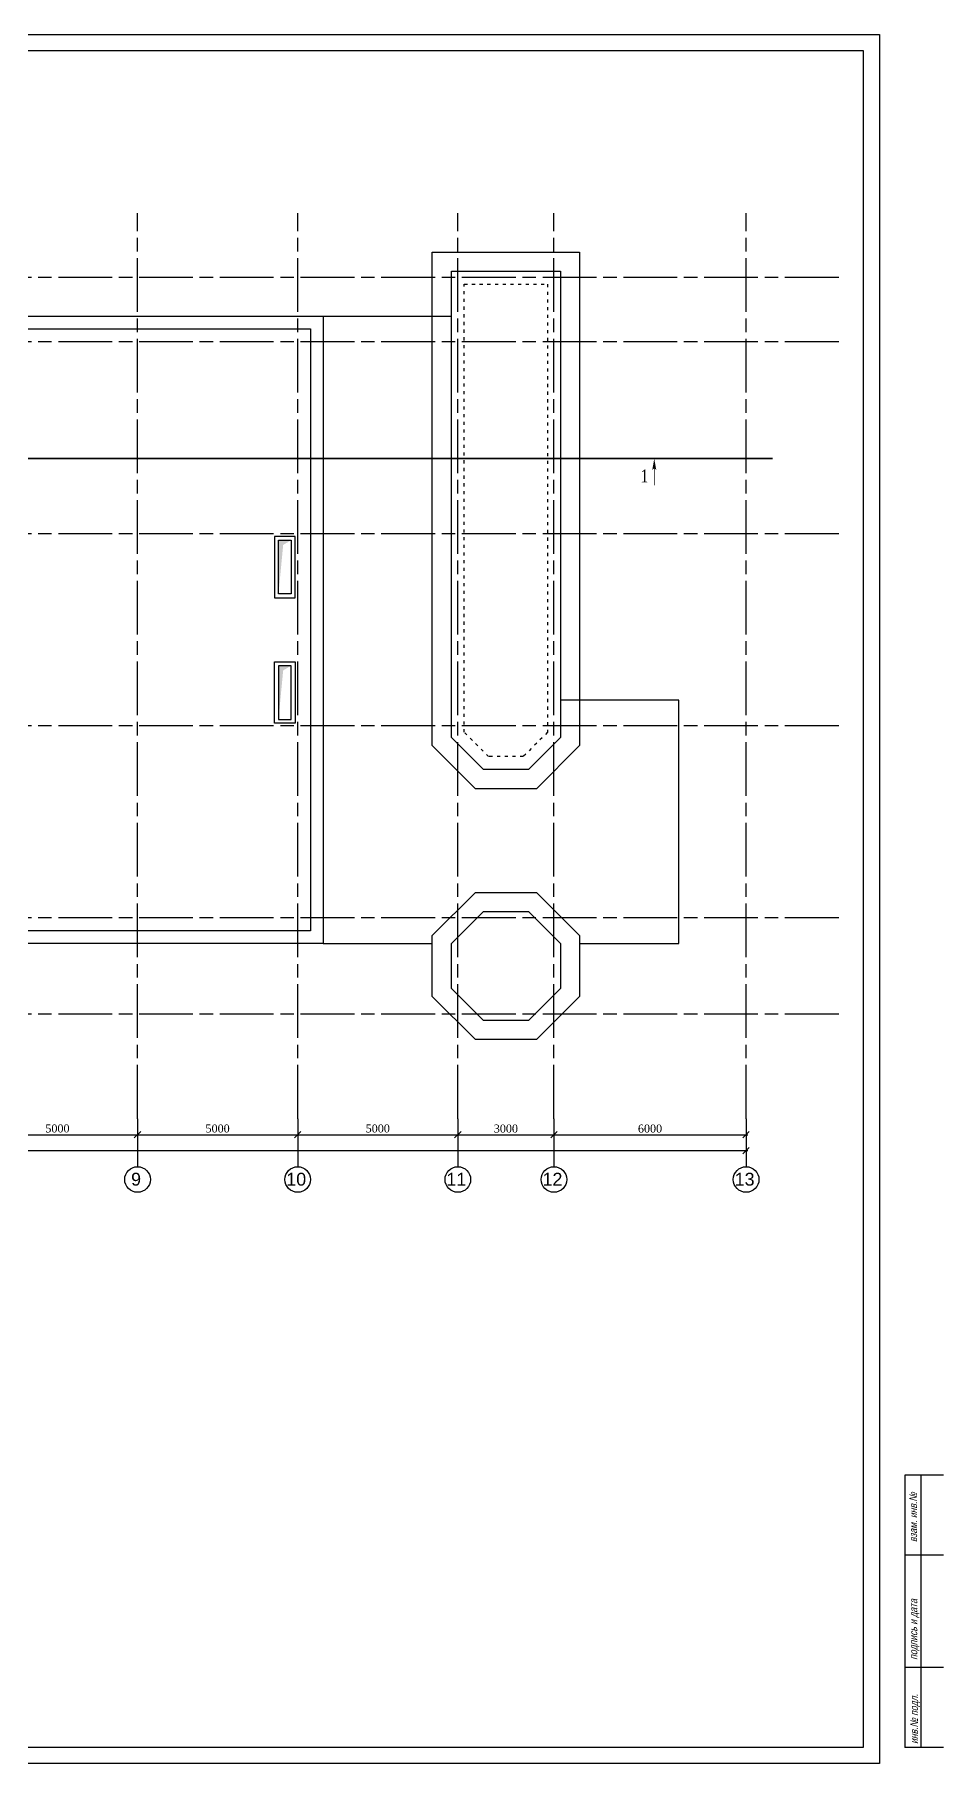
# Model space of a CAD drawing. Header units: inches. Extents: x 2870606 to 3671143, y -733551 to -473558.
# Drawn here: x 3642770 to 3671143, y -545903 to -491903 of the extents above; entities that cross this region are included whole.
import ezdxf

# ---------------------------------------------------------------- set-up
doc = ezdxf.new("R2010")
doc.units = ezdxf.units.IN
doc.header["$MEASUREMENT"] = 0
doc.linetypes.add('ACAD_ISO03W100', pattern=[30, 12, -18])
doc.linetypes.add('ACAD_ISO08W100', pattern=[36, 24, -3, 6, -3])
doc.layers.add('ђЂЊЉЂ', color=7, linetype='Continuous')
doc.styles.add('ira', font='arial.ttf', dxfattribs={"height": 3})
doc.styles.add('J~stule', font='dutch.ttf')
doc.styles.add('style1', font='times.ttf')
doc.styles.add('стиль3', font='arial.ttf', dxfattribs={"height": 250})
doc.dimstyles.new('J~style', dxfattribs={"dimscale": 100, "dimtxt": 2.5, "dimasz": 2, "dimexe": 0.55, "dimexo": 0.725, "dimtad": 1, "dimdec": 0, "dimdsep": 46, "dimtxsty": 'J~stule', "dimblk": 'OBLIQUE', "dimcen": 2, "dimdle": 0.5, "dimadec": 0, "dimazin": 0, "dimtfac": 1, "dimtdec": 0, "dimtmove": 0, "dimatfit": 3, "dimfxl": 1, "dimarcsym": 0})

# ---------------------------------------------------------------- blocks, each defined once
blk = doc.blocks.new('_Oblique')
at = {"color": 0, "linetype": 'ByBlock', "lineweight": -2}
blk.add_line((-0.5, -0.5), (0.5, 0.5), dxfattribs=at)
blk = doc.blocks.new('*D936')
at = {"color": 0, "lineweight": -2, "transparency": 16777216}
for p, q in [((3640984, -525837), (3640984, -526320)), ((3645984, -525837), (3645984, -526320)), ((3640934, -526265), (3646034, -526265))]:
    blk.add_line(p, q, dxfattribs=at)
at = {"layer": 'Defpoints', "color": 0, "lineweight": 35, "transparency": 16777216}
for p in [(3640984, -525765), (3645984, -525765), (3645984, -526265)]:
    blk.add_point(p, dxfattribs=at)
at = {"color": 0, "lineweight": -2, "transparency": 16777216, "xscale": 200, "yscale": 200, "zscale": 200, "rotation": 180}
blk.add_blockref('_Oblique', (3640984, -526265), dxfattribs=at)
at = {"color": 0, "lineweight": -2, "transparency": 16777216, "xscale": 200, "yscale": 200, "zscale": 200}
blk.add_blockref('_Oblique', (3645984, -526265), dxfattribs=at)
at = {"color": 0, "transparency": 16777216, "insert": (3643484, -526072), "char_height": 250, "attachment_point": 5, "style": 'J~stule'}
blk.add_mtext('5000', dxfattribs=at)
blk = doc.blocks.new('*D937')
at = {"color": 0, "lineweight": -2, "transparency": 16777216}
for p, q in [((3645984, -525837), (3645984, -526320)), ((3650984, -525837), (3650984, -526320)), ((3645934, -526265), (3651034, -526265))]:
    blk.add_line(p, q, dxfattribs=at)
at = {"layer": 'Defpoints', "color": 0, "lineweight": 35, "transparency": 16777216}
for p in [(3645984, -525765), (3650984, -525765), (3650984, -526265)]:
    blk.add_point(p, dxfattribs=at)
at = {"color": 0, "lineweight": -2, "transparency": 16777216, "xscale": 200, "yscale": 200, "zscale": 200, "rotation": 180}
blk.add_blockref('_Oblique', (3645984, -526265), dxfattribs=at)
at = {"color": 0, "lineweight": -2, "transparency": 16777216, "xscale": 200, "yscale": 200, "zscale": 200}
blk.add_blockref('_Oblique', (3650984, -526265), dxfattribs=at)
at = {"color": 0, "transparency": 16777216, "insert": (3648484, -526072), "char_height": 250, "attachment_point": 5, "style": 'J~stule'}
blk.add_mtext('5000', dxfattribs=at)
blk = doc.blocks.new('*D938')
at = {"color": 0, "lineweight": -2, "transparency": 16777216}
for p, q in [((3650984, -525837), (3650984, -526320)), ((3655984, -525837), (3655984, -526320)), ((3650934, -526265), (3656034, -526265))]:
    blk.add_line(p, q, dxfattribs=at)
at = {"layer": 'Defpoints', "color": 0, "lineweight": 35, "transparency": 16777216}
for p in [(3650984, -525765), (3655984, -525765), (3655984, -526265)]:
    blk.add_point(p, dxfattribs=at)
at = {"color": 0, "lineweight": -2, "transparency": 16777216, "xscale": 200, "yscale": 200, "zscale": 200, "rotation": 180}
blk.add_blockref('_Oblique', (3650984, -526265), dxfattribs=at)
at = {"color": 0, "lineweight": -2, "transparency": 16777216, "xscale": 200, "yscale": 200, "zscale": 200}
blk.add_blockref('_Oblique', (3655984, -526265), dxfattribs=at)
at = {"color": 0, "transparency": 16777216, "insert": (3653484, -526072), "char_height": 250, "attachment_point": 5, "style": 'J~stule'}
blk.add_mtext('5000', dxfattribs=at)
blk = doc.blocks.new('*D939')
at = {"color": 0, "lineweight": -2, "transparency": 16777216}
for p, q in [((3655984, -525837), (3655984, -526320)), ((3658984, -525837), (3658984, -526320)), ((3655934, -526265), (3659034, -526265))]:
    blk.add_line(p, q, dxfattribs=at)
at = {"layer": 'Defpoints', "color": 0, "lineweight": 35, "transparency": 16777216}
for p in [(3655984, -525765), (3658984, -525765), (3658984, -526265)]:
    blk.add_point(p, dxfattribs=at)
at = {"color": 0, "lineweight": -2, "transparency": 16777216, "xscale": 200, "yscale": 200, "zscale": 200, "rotation": 180}
blk.add_blockref('_Oblique', (3655984, -526265), dxfattribs=at)
at = {"color": 0, "lineweight": -2, "transparency": 16777216, "xscale": 200, "yscale": 200, "zscale": 200}
blk.add_blockref('_Oblique', (3658984, -526265), dxfattribs=at)
at = {"color": 0, "transparency": 16777216, "insert": (3657484, -526075), "char_height": 250, "attachment_point": 5, "style": 'J~stule'}
blk.add_mtext('3000', dxfattribs=at)
blk = doc.blocks.new('*D940')
at = {"color": 0, "lineweight": -2, "transparency": 16777216}
for p, q in [((3658984, -525837), (3658984, -526320)), ((3664984, -525837), (3664984, -526320)), ((3658934, -526265), (3665034, -526265))]:
    blk.add_line(p, q, dxfattribs=at)
at = {"layer": 'Defpoints', "color": 0, "lineweight": 35, "transparency": 16777216}
for p in [(3658984, -525765), (3664984, -525765), (3664984, -526265)]:
    blk.add_point(p, dxfattribs=at)
at = {"color": 0, "lineweight": -2, "transparency": 16777216, "xscale": 200, "yscale": 200, "zscale": 200, "rotation": 180}
blk.add_blockref('_Oblique', (3658984, -526265), dxfattribs=at)
at = {"color": 0, "lineweight": -2, "transparency": 16777216, "xscale": 200, "yscale": 200, "zscale": 200}
blk.add_blockref('_Oblique', (3664984, -526265), dxfattribs=at)
at = {"color": 0, "transparency": 16777216, "insert": (3661984, -526075), "char_height": 250, "attachment_point": 5, "style": 'J~stule'}
blk.add_mtext('6000', dxfattribs=at)
blk = doc.blocks.new('*D941')
at = {"color": 0, "lineweight": -2, "transparency": 16777216}
for p, q in [((3604984, -525837), (3604984, -526820)), ((3664984, -525837), (3664984, -526820)), ((3665034, -526765), (3604934, -526765))]:
    blk.add_line(p, q, dxfattribs=at)
at = {"layer": 'Defpoints', "color": 0, "lineweight": 35, "transparency": 16777216}
for p in [(3604984, -525765), (3664984, -525765), (3604984, -526765)]:
    blk.add_point(p, dxfattribs=at)
at = {"color": 0, "lineweight": -2, "transparency": 16777216, "xscale": 200, "yscale": 200, "zscale": 200, "rotation": 180}
blk.add_blockref('_Oblique', (3604984, -526765), dxfattribs=at)
at = {"color": 0, "lineweight": -2, "transparency": 16777216, "xscale": 200, "yscale": 200, "zscale": 200}
blk.add_blockref('_Oblique', (3664984, -526765), dxfattribs=at)
at = {"color": 0, "transparency": 16777216, "insert": (3634984, -526575), "char_height": 250, "attachment_point": 5, "style": 'J~stule'}
blk.add_mtext('60000', dxfattribs=at)

msp = doc.modelspace()

# ---------------------------------------------------------------- linework, layer by layer
at = {"color": 252, "linetype": 'ACAD_ISO08W100', "ltscale": 70}
for p, q in [((3645984.38, -525764.55), (3645984.38, -497476.37)), ((3650984.38, -525764.55), (3650984.38, -497476.37)), ((3655984.38, -525764.55), (3655984.38, -497476.37)), ((3658984.38, -525764.55), (3658984.38, -497476.37)), ((3664984.38, -525764.55), (3664984.38, -497476.37)), ((3667873.3, -499495.66), (3601979.61, -499495.66)), ((3667873.3, -501495.66), (3601979.61, -501495.66)), ((3667873.3, -507495.66), (3601979.61, -507495.66)), ((3667873.3, -513495.66), (3601979.61, -513495.66)), ((3667873.3, -519495.66), (3601979.61, -519495.66)), ((3667873.3, -522495.66), (3601979.61, -522495.66))]:
    msp.add_line(p, q, dxfattribs=at)
msp.add_line((3650784.38, -500695.66), (3655784.38, -500695.66))
at = {"color": 1, "lineweight": 35}
msp.add_line((3599735.22, -505149.32), (3665807.22, -505149.32), dxfattribs=at)
at = {"linetype": 'Continuous'}
for p, q in [((3645984.38, -525764.55), (3645984.38, -527264.55)), ((3650984.38, -525764.55), (3650984.38, -527264.55)), ((3655984.38, -525764.55), (3655984.38, -527264.55)), ((3658984.38, -525764.55), (3658984.38, -527264.55)), ((3664984.38, -525764.55), (3664984.38, -527264.55))]:
    msp.add_line(p, q, dxfattribs=at)
at = {"lineweight": 30}
for p, q in [((3670443.15, -536903.23), (3669943.15, -536903.23)), ((3669943.15, -536903.23), (3669943.15, -545403.23)), ((3670443.15, -536903.23), (3670443.15, -545403.23)), ((3671143.15, -536903.23), (3670443.15, -536903.23)), ((3670443.15, -539403.23), (3669943.15, -539403.23)), ((3671143.15, -539403.23), (3670443.15, -539403.23)), ((3670443.15, -542903.23), (3669943.15, -542903.23)), ((3671143.15, -542903.23), (3670443.15, -542903.23)), ((3670443.15, -545403.23), (3669943.15, -545403.23)), ((3671143.15, -545403.23), (3670443.15, -545403.23))]:
    msp.add_line(p, q, dxfattribs=at)
for points in [[(3594143.15, -545903.23), (3594143.15, -491903.23), (3669143.15, -491903.23), (3669143.15, -545903.23)], [(3655184.38, -498695.66), (3659784.38, -498695.66), (3659784.38, -514109.87), (3658437.08, -515457.18), (3656531.69, -515457.18), (3655184.38, -514109.87)], [(3655784.38, -499295.66), (3659184.38, -499295.66), (3659184.38, -513861.34), (3658188.55, -514857.18), (3656780.22, -514857.18), (3655784.38, -513861.34)], [(3656531.69, -518695.66), (3658437.08, -518695.66), (3659784.38, -520042.97), (3659784.38, -521948.35), (3658437.08, -523295.66), (3656531.69, -523295.66), (3655184.38, -521948.35), (3655184.38, -520042.97)], [(3656780.22, -519295.66), (3658188.55, -519295.66), (3659184.38, -520291.5), (3659184.38, -521699.82), (3658188.55, -522695.66), (3656780.22, -522695.66), (3655784.38, -521699.82), (3655784.38, -520291.5)]]:
    msp.add_lwpolyline(points, close=True)
for points in [[(3596143.15, -545403.23), (3596143.15, -492403.23), (3668643.15, -492403.23), (3668643.15, -545403.23)], [(3650904.38, -509495.66), (3650904.38, -507575.66), (3650264.38, -507575.66), (3650264.38, -509495.66)], [(3650384.38, -509375.66), (3650384.38, -507695.66), (3650784.38, -507695.66), (3650784.38, -509375.66)], [(3650904.38, -511495.66), (3650904.38, -513415.66), (3650264.38, -513415.66), (3650264.38, -511495.66)], [(3650384.38, -511615.66), (3650384.38, -513295.66), (3650784.38, -513295.66), (3650784.38, -511615.66)]]:
    msp.add_lwpolyline(points, close=True, dxfattribs=at)
at = {"linetype": 'ACAD_ISO03W100', "ltscale": 8}
msp.add_lwpolyline([(3656184.38, -499695.66), (3658784.38, -499695.66), (3658784.38, -513695.66), (3658022.86, -514457.18), (3656945.91, -514457.18), (3656184.38, -513695.66)], close=True, dxfattribs=at)
for points in [[(3641184.38, -500695.66), (3651784.38, -500695.66), (3651784.38, -520295.66), (3641584.38, -520295.66)], [(3641184.38, -501095.66), (3651384.38, -501095.66), (3651384.38, -519895.66), (3641584.38, -519895.66)], [(3659784.38, -520295.66), (3662884.38, -520295.66), (3662884.38, -512695.66), (3659184.38, -512695.66)], [(3651784.38, -520295.66), (3655184.38, -520295.66)]]:
    msp.add_lwpolyline(points)
for points, const_width in [([(3662327.31, -505149.32), (3661577.31, -505149.32)], 50), ([(3662327.31, -505149.32), (3661577.31, -505149.32)], 50), ([(3662116.05, -505445.05), (3662116.05, -505984.38)], 22.5), ([(3662116.05, -505445.05), (3662116.05, -505984.38)], 22.5)]:
    msp.add_lwpolyline(points, dxfattribs=dict(const_width=const_width))
at = {"linetype": 'Continuous'}
for centre in [(3645984.38, -527664.55), (3650984.38, -527664.55), (3655984.38, -527664.55), (3658984.38, -527664.55), (3664984.38, -527664.55)]:
    msp.add_circle(centre, 400, dxfattribs=at)
for points in [[(3662116.05, -505149.32), (3662051.79, -505513.75), (3662116.05, -505459.83), (3662078.36, -505471.82)], [(3662116.05, -505149.32), (3662051.79, -505513.75), (3662116.05, -505459.83), (3662078.36, -505471.82)], [(3662116.05, -505149.32), (3662116.05, -505459.83), (3662180.31, -505513.75), (3662153.75, -505471.82)], [(3662116.05, -505149.32), (3662116.05, -505459.83), (3662180.31, -505513.75), (3662153.75, -505471.82)], [(3650384.38, -509375.66), (3650384.38, -507695.66), (3650531.46, -507842.74), (3650784.38, -507695.66)], [(3650384.38, -513295.66), (3650384.38, -511615.66), (3650531.46, -511762.74), (3650784.38, -511615.66)]]:
    msp.add_solid(points)

# ---------------------------------------------------------------- texts
at = {"style": 'style1', "width": 0.8}
msp.add_text('1', height=400, dxfattribs=at).set_placement((3661685.32, -505890.6))
at = {"linetype": 'Continuous', "char_height": 400, "attachment_point": 2, "style": 'стиль3'}
for s, insert in [('9', (3645938.11, -527454.88)), ('10', (3650938.11, -527454.88)), ('12', (3658938.11, -527454.88)), ('13', (3664938.11, -527454.88))]:
    msp.add_mtext(s, dxfattribs=dict(at, insert=insert))
at = {"linetype": 'Continuous', "insert": (3655938.11, -527454.88), "char_height": 400, "width": 147.3397, "attachment_point": 2, "style": 'стиль3'}
msp.add_mtext('11', dxfattribs=at)
at = {"layer": 'ђЂЊЉЂ', "color": 7, "linetype": 'Continuous', "lineweight": 20, "style": 'ira', "oblique": 15, "width": 0.8}
for s, p in [('взам. инв.№', (3670321.13, -538992.8)), ('подпись и дата', (3670326.12, -542669.08)), ('инв.№ подл.', (3670347.16, -545296.62))]:
    msp.add_text(s, height=240, rotation=90, dxfattribs=at).set_placement(p)

# ---------------------------------------------------------------- dimensions: what is measured, and where the dimension line sits
for base, p1, p2, picture, middle in [((3604984.38, -526764.55), (3664984.38, -525764.55), (3604984.38, -525764.55), '*D941', (3634984.38, -526574.54)), ((3645984.38, -526264.55), (3640984.38, -525764.55), (3645984.38, -525764.55), '*D936', (3643484.38, -526071.85)), ((3650984.38, -526264.55), (3645984.38, -525764.55), (3650984.38, -525764.55), '*D937', (3648484.38, -526071.85)), ((3655984.38, -526264.55), (3650984.38, -525764.55), (3655984.38, -525764.55), '*D938', (3653484.38, -526071.85)), ((3658984.38, -526264.55), (3655984.38, -525764.55), (3658984.38, -525764.55), '*D939', (3657484.38, -526074.54)), ((3664984.38, -526264.55), (3658984.38, -525764.55), (3664984.38, -525764.55), '*D940', (3661984.38, -526074.54))]:
    dim = msp.add_linear_dim(base=base, p1=p1, p2=p2, dimstyle='J~style', override={"dimdec": 1, "dimtdec": 1})
    dim.commit()
    dim.dimension.update_dxf_attribs({"geometry": picture, "text_midpoint": middle})

doc.saveas('drawing.dxf')
